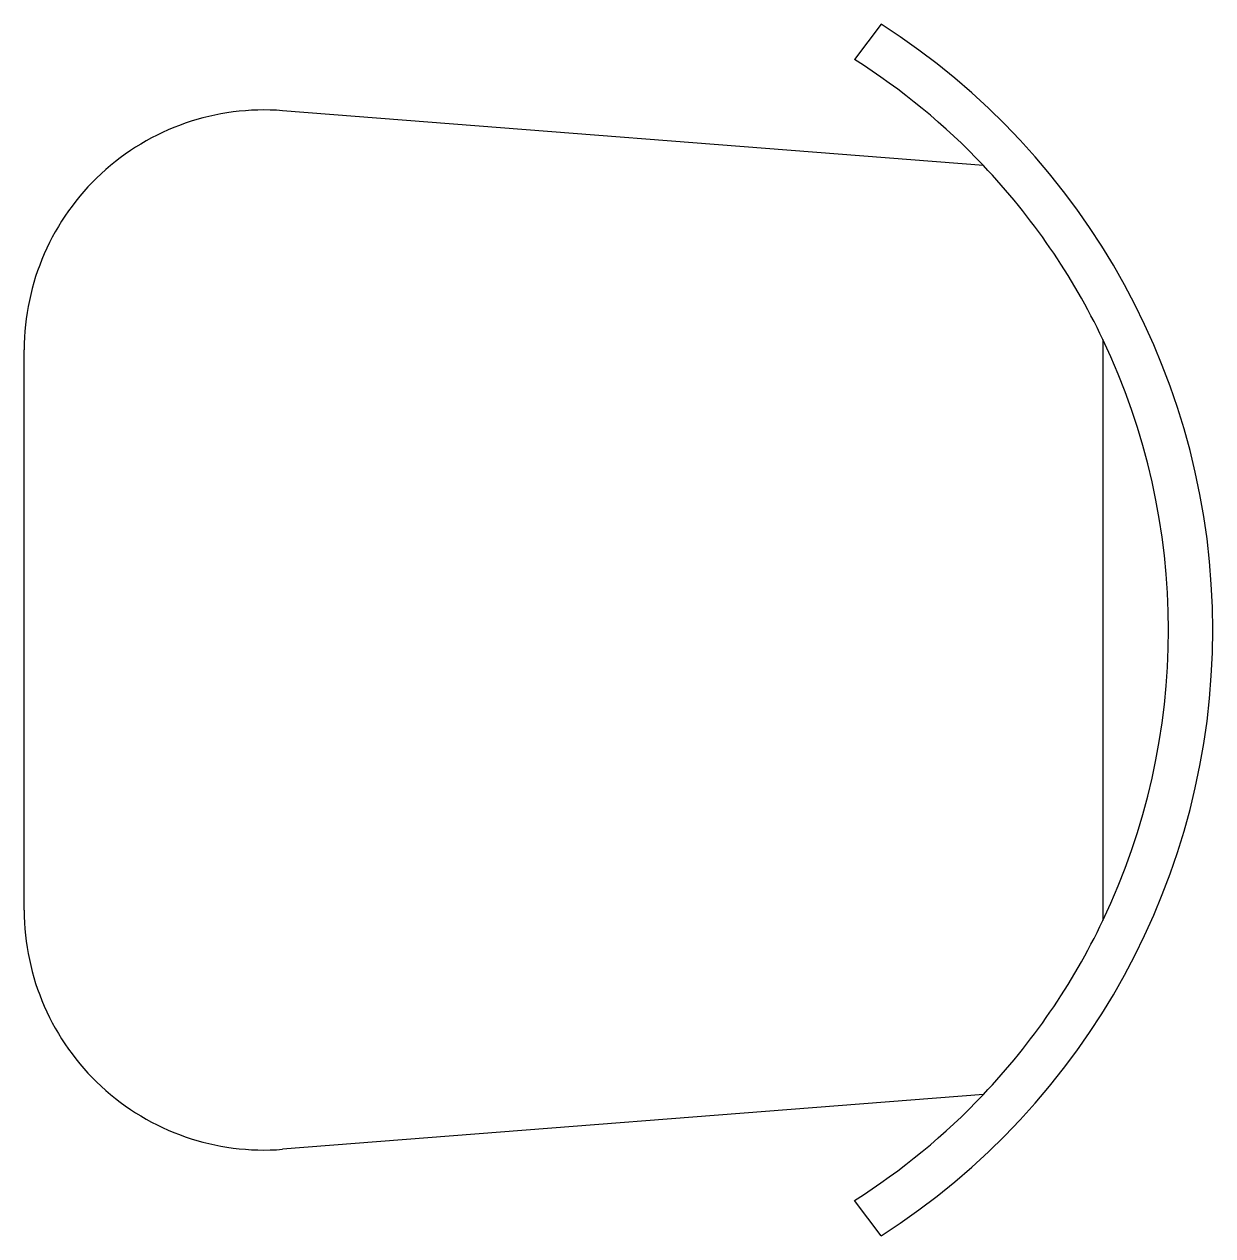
# Model space of a CAD drawing. Extents: x 7.759 to 8.255, y 4.953 to 5.458.
import ezdxf

# ---------------------------------------------------------------- set-up
doc = ezdxf.new("R2010")
doc.units = 0
doc.header["$LTSCALE"] = 0.5
doc.layers.get('0').update_dxf_attribs({"linetype": 'CONTINUOUS'})

msp = doc.modelspace()

# ---------------------------------------------------------------- linework, layer by layer
at = {"color": 0}
for p, q in [((8.116564618540167, 5.457809496232751), (8.105497190517776, 5.443052925536231)), ((8.159234926548168, 5.398867316343785), (7.866848186754535, 5.421736813690604)), ((8.209050343120351, 5.326341225273405), (8.209050343120351, 5.083995564238371)), ((7.759050343120353, 5.088295480407171), (7.759050343120353, 5.322041309104605)), ((8.159234926548166, 5.011469473167988), (7.866848186754534, 4.988599975821173)), ((8.116564618540167, 4.952527293279024), (8.105497190517776, 4.967283863975545))]:
    msp.add_line(p, q, dxfattribs=at)
for centre, radius, start, end in [((7.955050012467376, 5.205168394755888), 0.2998574563526665, 302.5909663645554, 57.40903363544466), ((7.954932292533927, 5.205168394755888), 0.2815294629154663, 43.47386455513555, 57.66894267113247), ((7.859050343120352, 5.322041309104605), 0.1, 85.52762438955546, 180), ((7.954932292533927, 5.205168394755888), 0.2815294629154663, 25.49352269524903, 43.47386455513555), ((7.954932292533927, 5.205168394755888), 0.2815294629154663, 334.506477304751, 25.49352269524903), ((7.859050343120352, 5.088295480407171), 0.1, 180, 274.4723756104441), ((7.954932292533927, 5.205168394755888), 0.2815294629154663, 316.5261354448636, 334.506477304751), ((7.954932292533927, 5.205168394755888), 0.2815294629154663, 302.3310573288675, 316.5261354448636)]:
    msp.add_arc(centre, radius, start, end, dxfattribs=at)

doc.saveas('drawing.dxf')
